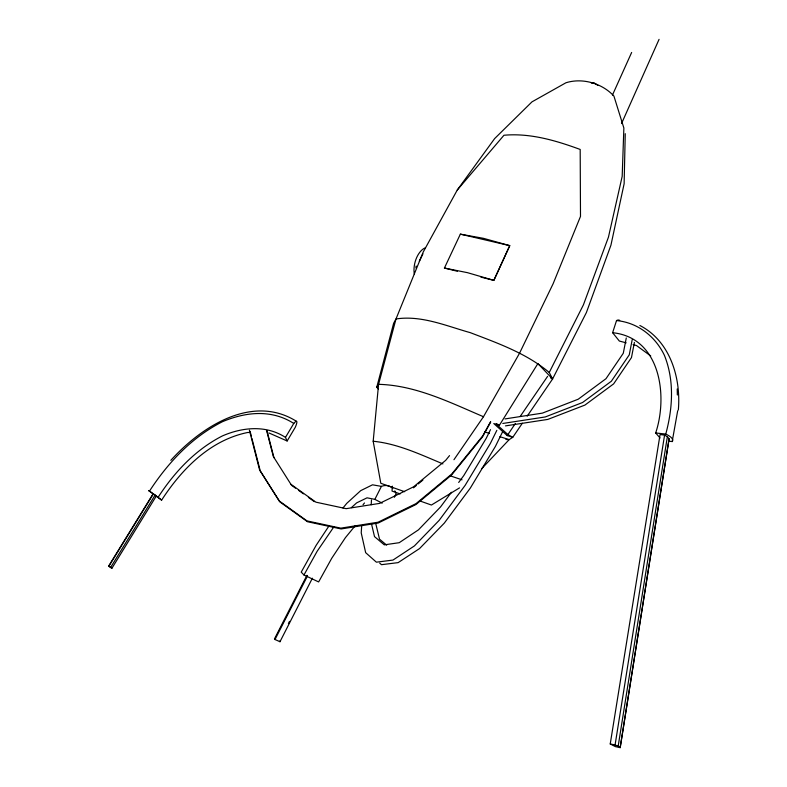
<?xml version="1.0" encoding="UTF-8"?>
<svg xmlns="http://www.w3.org/2000/svg" width="787" height="787" viewBox="0 0 787 787"><rect width="100%" height="100%" fill="white"/><g stroke="black" fill="none" stroke-linecap="round" stroke-linejoin="round"><path stroke-width="1.18" d="M625.242 133.672L624.13 183.735L610.928 245.219L586.394 312.547L552.582 378.98L527.172 416.195M371.198 504.762L371.474 499.971M361.695 525.559L361.223 532.897L365.66 552.671L376.383 562.174L392.959 560.078L414.385 545.942L439.116 520.414L465.166 485.313L490.34 443.504L496.833 430.341M392.359 486.179L392.034 491.068L400.14 493.941M404.666 491.708L380.81 483.287L373.186 441.251L378.577 384.331L395.999 318.961L423.229 252.027L457.257 190.051L494.649 138.581L531.963 101.867L565.942 82.763C582.518 77.579 602.153 83.304 613.919 96.073L623.865 128.025L622.183 176.357L608.44 237.182L583.403 304.884L549.247 372.477L552.582 378.98L550.595 377.917M620.264 747.217L618.188 746.135L667.356 436.736L664.582 435.083L660.057 434.591L610.23 743.961L615.375 746.607L620.176 747.65L669.098 438.772L667.356 436.736M620.176 747.65L669.098 438.772M618.188 746.135L615.07 745.004L664.582 435.083M632.207 339.63L629.266 354.848L611.342 381.242L582.547 402.521L545.293 416.943L502.795 423.465M634.401 342.404L631.469 357.583L613.634 383.879L584.948 405.069L547.831 419.412L505.47 425.885M626.275 337.977L623.284 353.265L606 378.695L578.238 399.206L542.351 413.136L505.008 418.92M668.852 441.202L672.187 441.566L677.696 410.735M672.187 441.566A20.236 5.981 13.2 0 0 665.772 434.06C672.757 408.266 674.508 380.554 664.405 355.321C655.345 336.334 637.716 322.591 616.526 320.575L612.62 332.704L619.339 341.046L626.196 342.837M660.027 437.975L655.679 432.968C668.094 395.733 660.45 337.623 612.62 332.704M378.281 388.965L376.757 387.243L393.638 323.27L395.999 318.961C421.37 315.075 446.259 325.936 470.282 332.655C497.748 343.181 526.434 353.304 549.247 372.477M419.333 261.127L422.934 253.867M621.523 123.598L659.073 39.35M612.463 95.05L631.646 52.463M457.375 271.269L444.419 268.042L460.356 234.152L483.484 238.333L509.76 245.642L493.862 280.359L480.916 277.132M502.421 432.152L495.417 446.386L470.301 488.117L444.291 523.129L419.56 548.569L398.114 562.636L381.479 564.682L379.678 563.098M490.508 429.643L486.228 438.32L463.769 475.594L458.683 482.451M394.385 497.276L396.018 494.049A12.71 11.323 -66 0 0 394.808 490.881M351.356 507.654L356.629 502.883L367.037 497.827L374.858 499.352L381.42 486.376A12.71 11.323 -66 0 1 392.802 488.274M312.38 578.199L279.985 641.72L274.997 639.516L274.486 638.867L306.95 575.317M274.997 639.516L307.501 575.887M288.396 623.57L289.508 621.386M490.537 421.773L482.825 435.742L451.758 474.02L416.008 503.631L378.094 522.204L340.82 528.156L307.019 520.905L279.257 500.975L259.592 469.918L249.39 430.184M490.734 421.96L482.47 436.933L451.541 475.043L415.959 504.526L378.222 523.021L341.125 528.943L307.481 521.732L279.847 501.89L260.271 470.97L251.909 438.398M355.065 525.893L345.395 537.688L331.73 558.288L318.627 581.937L303.959 574.992L317.181 551.225L333.885 526.828M453.951 459.716L483.484 416.726L519.548 353.215L553.113 283.763L580.501 216.405L580.186 149.451C555.888 140.529 530.113 132.875 503.955 135.256L457.257 190.051M552.582 378.98L537.895 363.584L499.381 425.305L493.793 423.563L507.222 435.575L515.387 423.465M293.777 423.436A14.235 2.233 -60.3 0 1 295.322 427.213L287.147 440.986L285.474 437.395L293.777 423.436C271.505 409.201 245.869 411.817 222.446 421.704C191.831 437.218 168.025 462.618 149.491 491.098L148.576 490.527L161.62 500.129C181.758 469.032 210.178 440.081 247.777 432.466L250.128 432.516M110.574 567.525L155.039 495.19L156.229 496.144L111.99 568.135L110.574 567.525L108.665 566.04L153.111 493.823L156.229 496.144M108.842 566.266L153.327 493.961M376.757 387.243L378.577 384.331C415.487 385.237 450.066 402.472 483.484 416.726M328.936 526.011L316.148 545.332L301.224 572.129L303.959 574.992M522.361 423.239L512.75 437.326L509.189 439.618L481.506 468.865M520.187 416.451L547.614 376.334M161.62 500.129L158.098 497.325C174.419 472.131 195.412 449.662 222.426 435.919C242.583 427.115 266.331 424.901 285.474 437.395M451.433 492.249L440.543 506.946L418.448 529.858L399.225 542.696L384.282 544.85L374.514 536.616L371.474 523.778M342.984 507.979L346.782 503.326L360.692 490.655L372.507 484.812L381.42 486.376M449.525 455.624L445.639 460.385L413.539 486.848L379.55 503.405L346.172 508.668L315.902 502.165L291.013 484.33M363.023 504.752L364.489 502.962M170.828 460.336C200.97 426.977 252.047 393.53 296.355 421.242M413.5 487.822L416.323 485.49M418.202 483.946L422.894 480.07M459.549 487.871L431.424 505.038L419.845 500.935M591.362 83.097L593.723 82.635L597.766 85.321M505.903 439.471L509.189 439.618L499.883 436.687M373.186 441.251C397.632 443.652 420.455 454.502 442.904 463.887M655.679 432.968L665.772 434.06M444.419 268.042L467.527 272.686L493.862 280.359L509.76 245.642L460.356 234.152M610.23 743.961L615.07 745.004M633.053 344.627L636.476 345.523L650.731 355.95M484.762 431.925L489.416 433.391M507.222 435.575L512.75 437.326L507.841 434.503L496.194 424.065M274.486 638.867L275.519 639.201M450.548 475.928L462.028 479.814M108.665 566.04L111.99 568.135M268.938 432.958L287.147 440.986M374.858 499.352L382.187 503.149M496.39 423.593L499.381 425.305M295.509 488.166L291.554 485.323L273.345 456.558L266.586 430.489M298.489 490.291L303.438 493.843M308.396 497.394L314.338 501.653M639.861 325.484C670.199 341.115 681.119 377.908 678.335 409.988M149.491 491.098L158.098 497.325M153.111 493.823L153.74 494.325M386.663 545.135L379.511 539.134L375.566 522.784M279.464 641.071L279.985 641.72M266.921 430.538L273.965 457.68M250.118 431.424L251.319 436.077M677.223 388.965L677.351 395.015M414.316 274.112A18.475 10.605 -76.2 0 1 424.872 247.974M415.939 267.964A15.366 8.824 -76.2 0 1 416.136 265.986M616.526 320.575A15.514 6.503 -81.4 0 1 619.733 320.398"/></g></svg>
